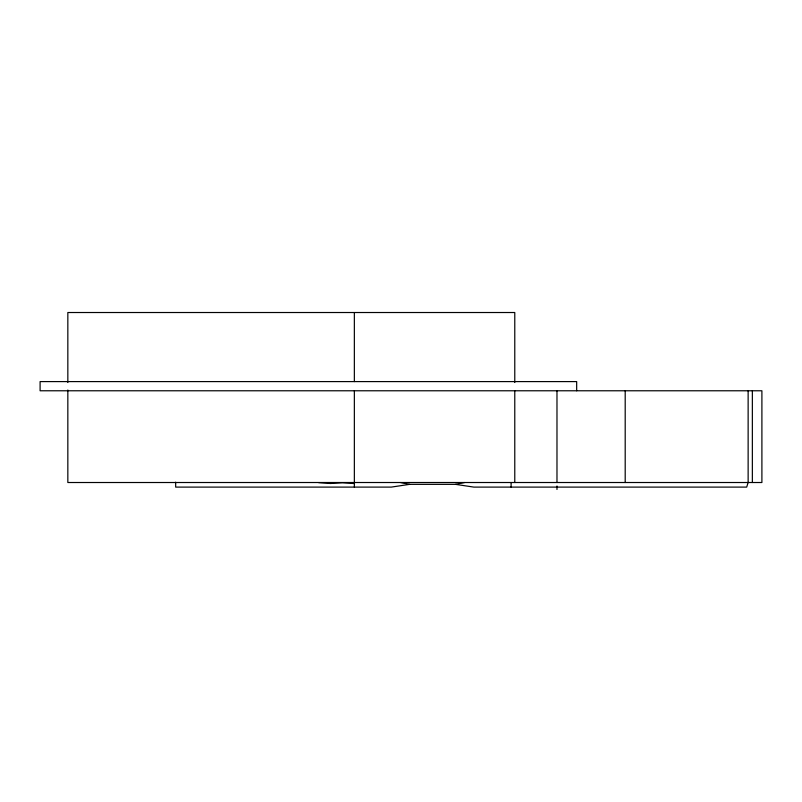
<?xml version="1.0" encoding="UTF-8"?>
<svg xmlns="http://www.w3.org/2000/svg" width="802" height="802" viewBox="0 0 802 802"><rect width="100%" height="100%" fill="white"/><g stroke="black" fill="none" stroke-linecap="round" stroke-linejoin="round"><path stroke-width="1.2" d="M175.668 482.172L175.668 487.105L391.286 487.105L409.632 484.348L455.496 484.348L464.679 482.513M354.354 483.546L342.444 482.744L330.524 483.496L318.615 482.624M455.496 484.348L473.852 487.105L746.692 487.105L748.136 482.513L748.136 390.774M400.459 482.513L409.632 484.348M752.356 390.774L752.356 482.513M625.199 390.774L625.199 482.513M576.668 390.774L576.668 381.592L40.1 381.592L40.1 390.774L761.9 390.774L761.9 482.513L67.839 482.513L67.839 390.013M556.979 390.774L556.979 482.513M556.979 486.002L556.979 489.481M514.774 382.514L514.774 312.519L67.839 312.519L67.839 382.514M514.774 390.774L514.774 482.513M511.105 482.513L511.105 487.105M354.354 312.519L354.354 381.592M354.354 390.774L354.354 487.105"/></g></svg>
